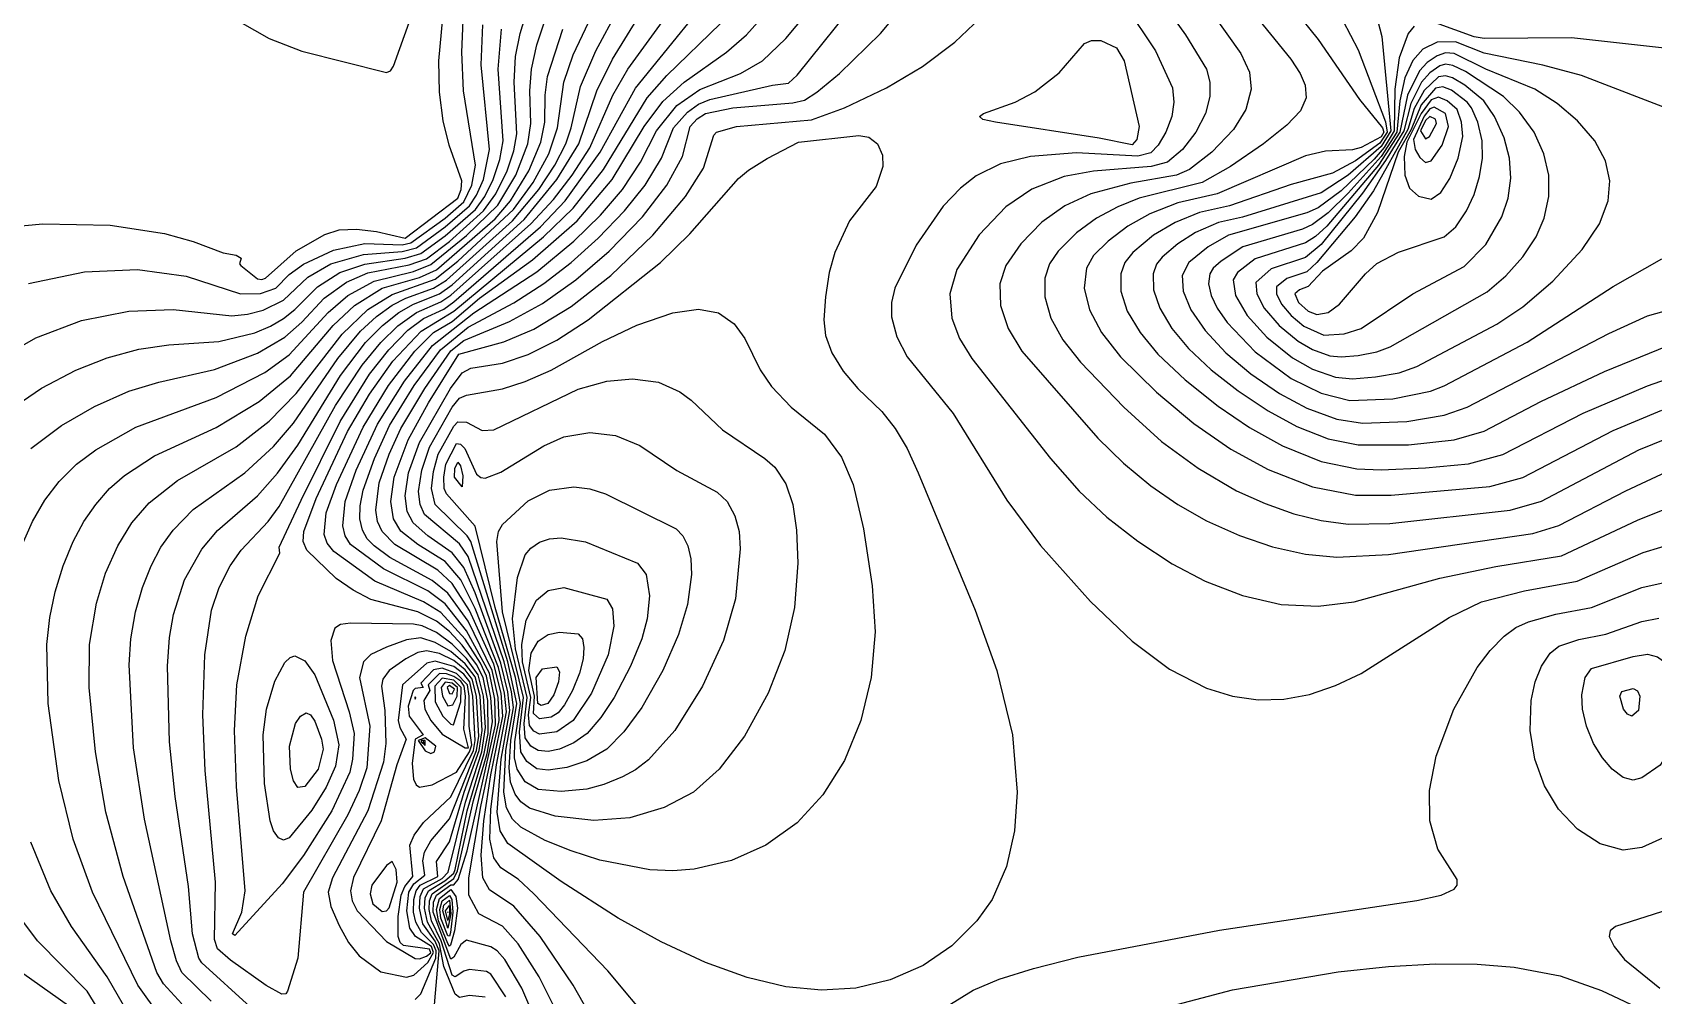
# Model space of a CAD drawing. Header units: inches. Extents: x 2608994 to 2618701, y 1261813 to 1271655.
# Drawn here: x 2613540 to 2614899, y 1263708 to 1264515 of the extents above; entities that cross this region are included whole.
import ezdxf

# ---------------------------------------------------------------- set-up
doc = ezdxf.new("R2010")
doc.units = ezdxf.units.IN
doc.header["$MEASUREMENT"] = 0

msp = doc.modelspace()

# ---------------------------------------------------------------- linework, layer by layer
for points, elevation in [([(2613860.8, 1263704.4), (2613865.6, 1263709.1), (2613878.2, 1263739.1), (2613878.6, 1263745.1), (2613876.4, 1263750.5), (2613866.1, 1263760.7), (2613861.4, 1263769.1), (2613859.6, 1263777.5), (2613859.9, 1263788.3), (2613861.6, 1263795.5), (2613865, 1263800.3), (2613879.9, 1263807.5), (2613878.8, 1263820), (2613889.6, 1263836.6), (2613902.1, 1263878.3), (2613914.6, 1263913.1), (2613917, 1263929.9), (2613915.3, 1263958.7), (2613911.2, 1263975), (2613902.8, 1263985.8), (2613890.8, 1263996.1), (2613877.6, 1264003.8), (2613865.6, 1264007.5), (2613853.6, 1264005.8), (2613836.8, 1263999.8), (2613823.6, 1263993.6), (2613817.6, 1263987.4), (2613814.1, 1263974.3), (2613823, 1263933.5), (2613820.4, 1263898.7), (2613813.9, 1263879.5), (2613804.4, 1263859.1), (2613767.2, 1263794.3), (2613762.4, 1263739), (2613754, 1263711.4), (2613752.4, 1263709.1), (2613749.2, 1263708.9), (2613736, 1263716.2), (2613706, 1263737.3), (2613695.2, 1263746.9), (2613692.6, 1263754.7), (2613693.6, 1263802.7), (2613684.9, 1263896.3), (2613682.8, 1263943.1), (2613684.7, 1263993.5), (2613690.2, 1264030.7), (2613696.6, 1264049.9), (2613705.7, 1264067.9), (2613715.1, 1264081.1), (2613737.6, 1264105.1), (2613746.8, 1264117.6), (2613794.1, 1264202.3), (2613816.4, 1264236.3), (2613832, 1264255.1), (2613846.4, 1264269.2), (2613861.9, 1264280.3), (2613882.4, 1264289.3), (2613890.8, 1264295), (2613958, 1264354.7), (2613977, 1264375.1), (2613992.5, 1264395.5), (2614007.2, 1264418.3), (2614026.5, 1264462.7), (2614039.1, 1264484.3), (2614107, 1264577.9)], 264), ([(2613703.6, 1264529.9), (2613738.4, 1264510), (2613766, 1264499.4), (2613836.8, 1264481.6), (2613840.2, 1264483.1), (2613842.8, 1264486.8), (2613875.6, 1264579.1)], 253), ([(2614454.8, 1264585.5), (2614506.7, 1264513.1), (2614524.3, 1264484.3), (2614527, 1264473.5), (2614527.1, 1264461.5), (2614523.4, 1264447.1), (2614515.4, 1264431.5), (2614504.2, 1264417.1), (2614491.7, 1264406.3), (2614478, 1264402.7), (2614429.6, 1264398.9), (2614404.9, 1264394.3), (2614378, 1264383.9), (2614356, 1264369.1), (2614333.6, 1264345.5), (2614314.9, 1264316.3), (2614309.1, 1264295.9), (2614310.9, 1264275.5), (2614317.2, 1264258.7), (2614327.6, 1264241.9), (2614393.6, 1264157.9), (2614417.6, 1264130.7), (2614440.9, 1264108.7), (2614466.8, 1264088.7), (2614495.6, 1264069.7), (2614523.2, 1264055.1), (2614554.4, 1264043), (2614586.8, 1264035.7), (2614618, 1264034.2), (2614648, 1264037.8), (2614720, 1264057.6), (2614766.8, 1264067.4), (2614822, 1264076.5), (2614885.6, 1264106.3), (2614932.4, 1264125)], 270), ([(2614494.4, 1264580.3), (2614553, 1264497.5), (2614560.3, 1264481.9), (2614561.9, 1264467.5), (2614557.4, 1264450.7), (2614546.9, 1264433.9), (2614528.9, 1264414.7), (2614510.2, 1264400.3), (2614499.2, 1264395.6), (2614460.8, 1264388.9), (2614427.4, 1264379.9), (2614405.6, 1264369.9), (2614386.4, 1264356.2), (2614368.7, 1264337.9), (2614356, 1264319.9), (2614351.2, 1264304.3), (2614351.7, 1264286.3), (2614358, 1264267.1), (2614369.5, 1264247.9), (2614433.2, 1264175.1), (2614454.8, 1264154.1), (2614477.6, 1264135.1), (2614500.4, 1264119.3), (2614524.4, 1264105.6), (2614552, 1264093.3), (2614579.6, 1264084), (2614607.2, 1264077.9), (2614633.6, 1264075.2), (2614676.8, 1264077.5), (2614798, 1264095), (2614819.6, 1264101.7), (2614876, 1264130.9), (2614936.3, 1264159.1)], 269), ([(2613876.6, 1263693.5), (2613880.9, 1263745.1), (2613877.6, 1263753.3), (2613867.3, 1263767.9), (2613864.4, 1263781.1), (2613865.1, 1263790.7), (2613868, 1263797.2), (2613883.6, 1263805.9), (2613888.6, 1263811.1), (2613903.1, 1263869.9), (2613916.7, 1263911.9), (2613920, 1263932.3), (2613918.3, 1263958.7), (2613913.8, 1263976.7), (2613904, 1263990.3), (2613892, 1264002.4), (2613878.8, 1264012.1), (2613866.8, 1264017.6), (2613859.6, 1264019.1), (2613806.8, 1264019.8), (2613798.4, 1264018.7), (2613793.6, 1264015.7), (2613790.2, 1264005.5), (2613791.5, 1263988.7), (2613805.7, 1263945.5), (2613809.7, 1263927.5), (2613808.5, 1263905.9), (2613806.1, 1263895.1), (2613790.9, 1263862.7), (2613767.2, 1263825.1), (2613749.3, 1263801.5), (2613709.6, 1263758.1), (2613707.8, 1263759.5), (2613715.7, 1263777.5), (2613718.5, 1263795.5), (2613711, 1263883.1), (2613709.3, 1263929.9), (2613711.4, 1263968.3), (2613718.8, 1264009.1), (2613729.3, 1264042.7), (2613747.4, 1264078.7), (2613746.8, 1264083.5), (2613765.2, 1264123.1), (2613797.9, 1264189.1), (2613822.6, 1264228.7), (2613838.7, 1264249.1), (2613854.8, 1264265.5), (2613868, 1264275.4), (2613884.8, 1264283.3), (2613893.2, 1264289.2), (2613966, 1264352.3), (2613986.7, 1264373.9), (2614016.1, 1264414.7), (2614045.6, 1264468.6), (2614124.8, 1264565.9)], 265), ([(2614018.4, 1263671.9), (2613993.4, 1263716.3), (2613965.7, 1263757.1), (2613943.6, 1263782.7), (2613923.2, 1263796.2), (2613917.6, 1263806.3), (2613916.1, 1263825.5), (2613918.5, 1263854.3), (2613924.3, 1263892.7), (2613934.4, 1263941.9), (2613932.9, 1263961.1), (2613926.8, 1263985.5), (2613906.4, 1264030.5), (2613892, 1264053.1), (2613879.8, 1264064.3), (2613843.9, 1264085.9), (2613833.1, 1264096.7), (2613829.4, 1264105.1), (2613827.9, 1264114.7), (2613830.7, 1264137.5), (2613839.1, 1264161.5), (2613849, 1264183.1), (2613868.9, 1264216.7), (2613890.8, 1264248.3), (2613901.6, 1264256.9), (2613940, 1264272.7), (2613967.6, 1264288), (2613995.7, 1264307.9), (2614023.6, 1264331.9), (2614051.4, 1264360.7), (2614071.8, 1264387.1), (2614084.9, 1264411.1), (2614091.5, 1264436.3), (2614097.2, 1264442.7), (2614104.4, 1264447.2), (2614127.2, 1264452), (2614177.6, 1264456.1), (2614187.2, 1264458.5), (2614197.7, 1264465.1), (2614216.6, 1264480.7), (2614251, 1264514.3), (2614288, 1264558.7)], 270), ([(2614578.2, 1264558.7), (2614618, 1264509.4), (2614652.5, 1264459.1), (2614672, 1264435.1), (2614672.9, 1264431.5), (2614670.8, 1264427.6), (2614654, 1264418.7), (2614646.8, 1264416.7), (2614624, 1264415.6), (2614607.2, 1264411.6), (2614533.4, 1264379.9), (2614500.4, 1264372.2), (2614476.8, 1264363.1), (2614458.4, 1264352.8), (2614441.9, 1264340.3), (2614429.7, 1264328.3), (2614423.8, 1264317.5), (2614421.8, 1264300.7), (2614426.1, 1264282.7), (2614436.2, 1264263.5), (2614452.2, 1264243.1), (2614482.4, 1264213.5), (2614513.6, 1264187.4), (2614544.8, 1264165.8), (2614576, 1264148.8), (2614613.2, 1264134.2), (2614649.2, 1264127.2), (2614679.2, 1264127.2), (2614762, 1264134.4), (2614789.6, 1264142.1), (2614865.2, 1264181.4), (2614906, 1264198.5)], 267), ([(2613485.2, 1264348.8), (2613548.8, 1264354.8), (2613605.2, 1264353.7), (2613650.8, 1264346.5), (2613674.8, 1264339.8), (2613700, 1264330.3), (2613710.8, 1264328.4), (2613714.9, 1264325.9), (2613713.6, 1264321.1), (2613714.8, 1264319.9), (2613728.8, 1264308.7), (2613732.4, 1264308.1), (2613735.5, 1264309.1), (2613761.2, 1264332.2), (2613785.2, 1264345.9), (2613797.2, 1264349.7), (2613811.6, 1264350.3), (2613828.4, 1264348.4), (2613852.4, 1264342.7), (2613896.6, 1264376.3), (2613899.5, 1264383.5), (2613900.1, 1264390.7), (2613889.5, 1264420.7), (2613884.4, 1264441.1), (2613881.2, 1264465.1), (2613880.7, 1264491.5), (2613885.2, 1264539.5)], 254), ([(2613538.8, 1264166.3), (2613564.4, 1264185.7), (2613592, 1264201.7), (2613620.8, 1264214.3), (2613646, 1264222.1), (2613692.8, 1264232.7), (2613728.8, 1264246.2), (2613751.6, 1264259.6), (2613766, 1264272.4), (2613784.7, 1264292.3), (2613803.2, 1264305.8), (2613821.2, 1264313.5), (2613856, 1264320.3), (2613870.4, 1264325.5), (2613889.6, 1264340), (2613918.3, 1264365.5), (2613928.6, 1264379.9), (2613938, 1264399.1), (2613943.6, 1264415.9), (2613946.1, 1264430.3), (2613943.9, 1264473.5), (2613945.1, 1264495.1), (2613948.8, 1264514.3), (2613955.6, 1264536.4)], 258), ([(2613936.8, 1263706.7), (2613924.4, 1263725.6), (2613920.8, 1263727.8), (2613906.4, 1263729.5), (2613901.6, 1263728.2), (2613894.4, 1263723.5), (2613892, 1263724.8), (2613882.7, 1263753.5), (2613874.6, 1263770.3), (2613872.6, 1263779.9), (2613872.8, 1263787.1), (2613875.2, 1263793.1), (2613893.2, 1263805.8), (2613896.4, 1263812.3), (2613909.8, 1263871.1), (2613921.2, 1263910.7), (2613925.7, 1263937.1), (2613924.4, 1263957.5), (2613920.7, 1263975.5), (2613915.8, 1263986.3), (2613902.8, 1264006.4), (2613882.4, 1264028.9), (2613868, 1264037.9), (2613827.2, 1264055.2), (2613792.6, 1264079.9), (2613787.2, 1264087.1), (2613784.6, 1264094.3), (2613786.4, 1264112.3), (2613794.9, 1264136.3), (2613817.2, 1264184.3), (2613838.5, 1264219.1), (2613860.5, 1264247.9), (2613876.2, 1264263.5), (2613892, 1264272.9), (2613914.8, 1264292.3), (2613959.2, 1264324.6), (2613996.7, 1264357.1), (2614026.1, 1264391.9), (2614052.8, 1264436.3), (2614068.4, 1264457.4), (2614086.4, 1264473.6), (2614122, 1264498.7), (2614138.7, 1264513.1), (2614164.5, 1264541.9)], 267), ([(2613966.2, 1263676.7), (2613950.2, 1263713.9), (2613936, 1263737.9), (2613929.7, 1263745.1), (2613924.4, 1263748.5), (2613904, 1263754.2), (2613899.2, 1263750.6), (2613893.2, 1263739.9), (2613890.8, 1263738.2), (2613876, 1263777.5), (2613876.2, 1263785.9), (2613878.8, 1263791.8), (2613890.8, 1263800.5), (2613893.2, 1263800.4), (2613896.9, 1263805.1), (2613904.6, 1263829.1), (2613928.3, 1263934.7), (2613927.6, 1263956.3), (2613923.1, 1263977.9), (2613904, 1264013.6), (2613886, 1264036.2), (2613871.6, 1264046.9), (2613834.4, 1264065.4), (2613806.8, 1264085.9), (2613802.3, 1264093.1), (2613800.2, 1264101.5), (2613802.2, 1264121.9), (2613811.5, 1264148.3), (2613829.4, 1264186.7), (2613851.9, 1264222.7), (2613875.4, 1264252.7), (2613910, 1264280.1), (2613962.8, 1264314.6), (2613994, 1264340.1), (2614016.4, 1264361.9), (2614034.6, 1264383.5), (2614049.9, 1264406.3), (2614063.1, 1264432.7), (2614080.4, 1264453.9), (2614099.6, 1264467.3), (2614133.6, 1264480.7), (2614152.1, 1264491.5), (2614171.6, 1264510.1), (2614199, 1264543.1)], 268), ([(2613982.2, 1263688.7), (2613964.8, 1263723.5), (2613947.2, 1263751.1), (2613934, 1263765.8), (2613914.3, 1263776.3), (2613905.9, 1263791.9), (2613905.9, 1263806.3), (2613916, 1263866.1), (2613931.4, 1263938.3), (2613930.4, 1263957.5), (2613925.4, 1263980.3), (2613905.2, 1264021.6), (2613888.4, 1264045), (2613875.2, 1264055.8), (2613839.8, 1264075.1), (2613826.4, 1264084.7), (2613820.7, 1264090.7), (2613816.8, 1264097.9), (2613814.6, 1264107.5), (2613814.7, 1264118.3), (2613817.2, 1264131.5), (2613826.7, 1264157.9), (2613839.5, 1264185.5), (2613860, 1264219.1), (2613882.2, 1264249.1), (2613905.2, 1264268), (2613943.6, 1264288.5), (2613968.8, 1264304.7), (2613991.7, 1264322.3), (2614014.4, 1264342.6), (2614036.4, 1264365.5), (2614053.6, 1264387.1), (2614067.3, 1264409.9), (2614077.5, 1264435.1), (2614089.3, 1264448.3), (2614098.4, 1264455), (2614108, 1264459.1), (2614160.5, 1264471.1), (2614174, 1264472.6), (2614181.1, 1264479.5), (2614235.2, 1264546.7)], 269), ([(2614456, 1264537.7), (2614481.6, 1264499.9), (2614495.9, 1264468.7), (2614497, 1264456.7), (2614495.2, 1264444.7), (2614490.2, 1264431.5), (2614483.7, 1264420.7), (2614477.6, 1264414.3), (2614466.8, 1264411.5), (2614415.2, 1264414.3), (2614376.8, 1264411.2), (2614351.6, 1264404.9), (2614331.2, 1264395), (2614318.1, 1264384.7), (2614303.6, 1264369.5), (2614280.8, 1264336.7), (2614263, 1264300.7), (2614260.3, 1264288.7), (2614260.3, 1264276.7), (2614264.6, 1264259.9), (2614273.4, 1264243.1), (2614312, 1264195.8), (2614356.9, 1264123.1), (2614385.2, 1264085.1), (2614427.2, 1264038.2), (2614462, 1264004.7), (2614493.2, 1263981.4), (2614524.4, 1263965.3), (2614546, 1263958.6), (2614567.6, 1263955.5), (2614589.2, 1263956.1), (2614610.8, 1263960.2), (2614632.4, 1263967.6), (2614654, 1263977.8), (2614727.7, 1264024.7), (2614754.8, 1264037.8), (2614790.8, 1264047.1), (2614835.2, 1264055.1), (2614890.4, 1264079.1), (2614934.8, 1264092.5)], 271), ([(2613530.5, 1264083.5), (2613540.1, 1264105.1), (2613550.5, 1264123.1), (2613562.5, 1264138.7), (2613577.1, 1264153.1), (2613593.2, 1264165.3), (2613626.8, 1264184.3), (2613694, 1264209.1), (2613734.8, 1264230.1), (2613755.2, 1264244.9), (2613787.9, 1264280.3), (2613804.5, 1264294.7), (2613826.4, 1264306.7), (2613859.6, 1264314.7), (2613874, 1264320.5), (2613904, 1264344.9), (2613930.1, 1264370.3), (2613945.3, 1264395.5), (2613955.4, 1264421.9), (2613958, 1264438.7), (2613956.9, 1264466.3), (2613958.3, 1264484.3), (2613962.8, 1264504.7), (2613971.4, 1264529.9)], 259), ([(2613536.8, 1264304.7), (2613583.6, 1264314.5), (2613628, 1264316.5), (2613668.8, 1264310.9), (2613714.4, 1264296.1), (2613731.2, 1264296.2), (2613744.1, 1264300.7), (2613755.2, 1264312.3), (2613767.2, 1264320.9), (2613792.4, 1264332.6), (2613818.8, 1264338.3), (2613850, 1264337.2), (2613857.2, 1264338.7), (2613886, 1264359.6), (2613901.6, 1264373.1), (2613908.4, 1264387.1), (2613911.4, 1264403.9), (2613901.4, 1264466.3), (2613900.1, 1264498.7), (2613901.1, 1264525.1)], 255), ([(2613665.2, 1263700.7), (2613649.8, 1263717.5), (2613644.4, 1263727.1), (2613616.1, 1263807.5), (2613601.6, 1263861.5), (2613592.8, 1263911.9), (2613587.7, 1263965.9), (2613588, 1264001.9), (2613593.7, 1264036.7), (2613601.4, 1264061.9), (2613611.6, 1264084.7), (2613623.5, 1264103.9), (2613637.9, 1264120.7), (2613661.6, 1264139.4), (2613710.8, 1264167.8), (2613738.4, 1264189.3), (2613761.2, 1264212.5), (2613799.6, 1264262.3), (2613821.2, 1264283), (2613841.6, 1264295.6), (2613877.6, 1264308.3), (2613896.8, 1264323.3), (2613943.2, 1264366.7), (2613959.8, 1264389.5), (2613972.9, 1264413.5), (2613980.2, 1264435.1), (2613985.5, 1264473.5), (2613993.5, 1264496.3), (2614011.5, 1264534.7)], 261), ([(2613689.9, 1263703.1), (2613665.4, 1263727.1), (2613660.8, 1263736.7), (2613656, 1263753.5), (2613633.9, 1263855.5), (2613624.9, 1263915.5), (2613621.2, 1263985.1), (2613622.5, 1264006.7), (2613626.5, 1264029.5), (2613632.3, 1264049.9), (2613639.5, 1264067.9), (2613647.8, 1264083.5), (2613658, 1264097.9), (2613674.8, 1264115.3), (2613718, 1264146), (2613742, 1264168.1), (2613758.8, 1264187.7), (2613796.2, 1264241.9), (2613815.2, 1264264.7), (2613828.4, 1264277), (2613841.6, 1264286.5), (2613853.2, 1264292.3), (2613876.4, 1264300.7), (2613887.2, 1264307.4), (2613942.5, 1264357.1), (2613964.6, 1264383.5), (2613978, 1264403.9), (2613987.1, 1264421.9), (2613991.6, 1264435.1), (2613999.4, 1264469.9), (2614012.4, 1264499.9), (2614031.2, 1264534.3)], 262), ([(2613722.6, 1263698.3), (2613682, 1263735.2), (2613679.4, 1263739.1), (2613674.1, 1263759.5), (2613671, 1263799.1), (2613659.8, 1263874.7), (2613655, 1263920.3), (2613653.4, 1263983.9), (2613655, 1264007.9), (2613658.3, 1264027.1), (2613667.6, 1264056.3), (2613682, 1264082), (2613695.2, 1264097.7), (2613728.8, 1264126.7), (2613745.6, 1264145.6), (2613762.4, 1264169.1), (2613798.2, 1264227.5), (2613819.4, 1264255.1), (2613833.6, 1264269.5), (2613847.2, 1264280.3), (2613859.6, 1264287.3), (2613881.2, 1264295.9), (2613892, 1264303.7), (2613952.4, 1264358.3), (2613979.8, 1264391.9), (2613998, 1264421.9), (2614013.1, 1264466.3), (2614026.4, 1264492.7), (2614049.2, 1264529.9)], 263), ([(2613919.6, 1263706.4), (2613906.4, 1263707.8), (2613898, 1263706.1), (2613894.4, 1263708.8), (2613884.8, 1263732), (2613881.2, 1263751.1), (2613871.3, 1263769.1), (2613868.7, 1263781.1), (2613869.3, 1263789.5), (2613872, 1263795.5), (2613885.8, 1263803.9), (2613893.2, 1263810.4), (2613894.5, 1263813.5), (2613904.6, 1263862.7), (2613918.8, 1263910.7), (2613922.2, 1263927.5), (2613921.7, 1263955.1), (2613918, 1263974.3), (2613912.4, 1263985.3), (2613900.4, 1264001.5), (2613889.6, 1264012.9), (2613878.8, 1264021.5), (2613863.2, 1264029.3), (2613823.6, 1264039.7), (2613808.8, 1264047.5), (2613794.8, 1264057.4), (2613770, 1264081.1), (2613767, 1264088.3), (2613767.5, 1264096.7), (2613777.8, 1264124.3), (2613804.3, 1264180.7), (2613822.5, 1264211.9), (2613842.3, 1264239.5), (2613866, 1264264.7), (2613893.2, 1264281.5), (2613968.6, 1264343.9), (2613993.5, 1264367.9), (2614018.8, 1264400.3), (2614055.4, 1264460.3), (2614072, 1264479.1), (2614116.8, 1264522.7)], 266), ([(2614060.7, 1263682.7), (2614022.3, 1263728.3), (2613960.5, 1263793.1), (2613947.2, 1263805.2), (2613932.8, 1263814.8), (2613926.8, 1263823.1), (2613923.5, 1263838.7), (2613924.4, 1263864), (2613929, 1263901.1), (2613937.4, 1263945.5), (2613935.9, 1263961.1), (2613930.8, 1263982.7), (2613911.2, 1264032.2), (2613899.2, 1264056.3), (2613886, 1264071.6), (2613863.1, 1264085.9), (2613848.8, 1264097.1), (2613842.7, 1264107.5), (2613840.5, 1264121.9), (2613843.4, 1264142.3), (2613854.9, 1264173.5), (2613872.1, 1264204.7), (2613897.5, 1264245.5), (2613935.2, 1264255.7), (2613960.4, 1264266.5), (2613991.6, 1264285.5), (2614024.9, 1264311.5), (2614060.1, 1264345.1), (2614087.6, 1264377.5), (2614102.6, 1264401.5), (2614111.4, 1264429.1), (2614113.6, 1264431.5), (2614130.2, 1264436.3), (2614193.2, 1264441.8), (2614220.8, 1264451.9), (2614256, 1264468.7), (2614286.2, 1264486.7), (2614313.4, 1264507.1), (2614340, 1264532.3)], 271), ([(2614561, 1264534.7), (2614595.1, 1264492.7), (2614602.9, 1264480.7), (2614607, 1264471.1), (2614608, 1264460.3), (2614603.2, 1264449.5), (2614591.6, 1264437.5), (2614572, 1264421.9), (2614544.4, 1264402.7), (2614520.8, 1264389.4), (2614468, 1264376.3), (2614450, 1264369.1), (2614432.2, 1264359.5), (2614415.2, 1264347.1), (2614399.9, 1264331.9), (2614392.6, 1264321.1), (2614388.8, 1264309.1), (2614388.7, 1264293.5), (2614393.9, 1264275.5), (2614403.9, 1264257.5), (2614418.8, 1264238.6), (2614454.9, 1264201.1), (2614486.6, 1264172.3), (2614517.2, 1264149.8), (2614549.6, 1264131), (2614573.6, 1264120.2), (2614597.6, 1264111.7), (2614620.4, 1264106.1), (2614643.2, 1264103), (2614678, 1264103.6), (2614778.8, 1264114.6), (2614805.2, 1264122.2), (2614886.8, 1264165.1), (2614933.6, 1264184.3)], 268), ([(2614638.7, 1264525.1), (2614651.6, 1264500.6), (2614674.4, 1264440.3), (2614675.8, 1264431.5), (2614669.6, 1264422.4), (2614649.2, 1264407.6), (2614630, 1264397.3), (2614595.2, 1264387.7), (2614543.6, 1264369.9), (2614518.4, 1264364.2), (2614498.1, 1264355.9), (2614480, 1264345.1), (2614462.5, 1264330.7), (2614455.8, 1264322.3), (2614452.4, 1264312.7), (2614452.4, 1264298.3), (2614457.9, 1264281.5), (2614468.6, 1264263.5), (2614483.5, 1264245.5), (2614506.4, 1264224), (2614534, 1264201.9), (2614560.4, 1264184), (2614588, 1264168.6), (2614620.4, 1264155.5), (2614650.4, 1264149.3), (2614670.8, 1264148.5), (2614708, 1264150.1), (2614744, 1264153.6), (2614772.8, 1264161.3), (2614840, 1264195.9), (2614894, 1264219), (2614932.4, 1264232.3)], 266), ([(2614666, 1264532.3), (2614671.3, 1264511.9), (2614678.8, 1264432.7), (2614670.8, 1264419.6), (2614643.2, 1264395.4), (2614620.4, 1264380.7), (2614554.4, 1264360.4), (2614534.4, 1264355.9), (2614515.2, 1264347.5), (2614500.3, 1264337.9), (2614487.2, 1264326.9), (2614482.4, 1264320.8), (2614479.5, 1264312.7), (2614479.8, 1264299.5), (2614485.1, 1264283.9), (2614495.2, 1264267.1), (2614509.3, 1264250.3), (2614528.3, 1264232.3), (2614550.8, 1264214.7), (2614576, 1264197.9), (2614600, 1264184.8), (2614626.4, 1264174.4), (2614651.6, 1264169.3), (2614693.6, 1264169.3), (2614732, 1264173.6), (2614757.2, 1264181), (2614804.6, 1264205.9), (2614858, 1264230.9), (2614910.8, 1264252.3)], 265), ([(2614910.8, 1264501.8), (2614830.4, 1264510.7), (2614757.2, 1264510), (2614748.8, 1264511.6), (2614716.4, 1264523.3)], 264), ([(2613510.4, 1264240.8), (2613542.8, 1264259.2), (2613581.2, 1264273.6), (2613620.8, 1264281.6), (2613658, 1264283), (2613707.2, 1264277.7), (2613720.4, 1264278.9), (2613733.6, 1264282.3), (2613750.4, 1264290.6), (2613770.8, 1264310), (2613790.3, 1264321.1), (2613817.6, 1264329.1), (2613850, 1264331.5), (2613862, 1264334.6), (2613886, 1264352.1), (2613906.4, 1264369.8), (2613912.4, 1264378.7), (2613918.1, 1264391.9), (2613923.1, 1264417.1), (2613916.1, 1264487.9), (2613917.5, 1264521.5)], 256), ([(2613521.2, 1264198.8), (2613547.6, 1264216.9), (2613576.4, 1264232.1), (2613602.8, 1264242.4), (2613629.2, 1264249.5), (2613654.4, 1264253.4), (2613696.4, 1264256.2), (2613726.4, 1264263.4), (2613739.6, 1264268.8), (2613750.4, 1264275.4), (2613760, 1264282.8), (2613778.9, 1264301.9), (2613797.7, 1264313.9), (2613818.8, 1264321), (2613852.4, 1264325.8), (2613865.6, 1264329.8), (2613886, 1264344.6), (2613911.4, 1264366.7), (2613919.3, 1264377.5), (2613926.4, 1264391.9), (2613932, 1264408.7), (2613934.6, 1264424.3), (2613930.5, 1264484.3), (2613933.2, 1264517.9)], 257), ([(2613647.4, 1263689.9), (2613628.3, 1263716.3), (2613590.4, 1263794.3), (2613574.2, 1263838.7), (2613562.3, 1263887.9), (2613553.3, 1263952.7), (2613552.1, 1264001.9), (2613554.6, 1264024.7), (2613559.1, 1264046.3), (2613565.7, 1264067.9), (2613574.1, 1264088.3), (2613583.2, 1264105.1), (2613593.1, 1264119.5), (2613604.7, 1264132.7), (2613617.2, 1264143.8), (2613642.5, 1264160.3), (2613694, 1264183.9), (2613730, 1264205.7), (2613756.4, 1264227.2), (2613792.2, 1264269.5), (2613809.9, 1264286.3), (2613833.2, 1264300.7), (2613864.4, 1264309.6), (2613878.8, 1264316.2), (2613928, 1264359), (2613940.7, 1264373.9), (2613956.2, 1264399.1), (2613966.2, 1264423.1), (2613969.6, 1264439.9), (2613969.9, 1264462.7), (2613971.9, 1264478.3), (2613984.8, 1264517.9)], 260), ([(2614434.4, 1264426.5), (2614347.5, 1264439.9), (2614336.9, 1264442.3), (2614334.1, 1264444.7), (2614337.3, 1264447.1), (2614363.8, 1264456.7), (2614380.4, 1264465.4), (2614400.8, 1264481.4), (2614422, 1264505.9), (2614427.8, 1264508.3), (2614435.6, 1264508.3), (2614448.8, 1264502.4), (2614455.4, 1264491.5), (2614467.8, 1264436.3), (2614465.8, 1264425.5), (2614462, 1264421), (2614434.4, 1264426.5)], 272), ([(2614698.4, 1264520.4), (2614693.4, 1264514.3), (2614685.8, 1264493.9), (2614682.1, 1264467.5), (2614681.6, 1264432.7), (2614673.2, 1264418.6), (2614664.8, 1264408.9), (2614637.2, 1264382.5), (2614618, 1264368.2), (2614608.4, 1264363.9), (2614542.9, 1264345.1), (2614525.6, 1264335.5), (2614509.4, 1264322.3), (2614504, 1264311.5), (2614504.8, 1264298.3), (2614511.2, 1264282.7), (2614523.2, 1264265.2), (2614540.5, 1264246.7), (2614561.6, 1264228.9), (2614585.6, 1264212.5), (2614608.4, 1264200.1), (2614633.6, 1264191), (2614655.2, 1264187.7), (2614692.4, 1264188.9), (2614723.6, 1264194.3), (2614742.8, 1264201.1), (2614861.6, 1264262.9), (2614894, 1264277.6), (2614937.2, 1264289.7)], 264), ([(2614919.2, 1264448.1), (2614838.8, 1264479), (2614806.4, 1264487.7), (2614757.2, 1264497.7), (2614733.2, 1264507.3), (2614717.6, 1264507.1), (2614705.6, 1264501.3), (2614697.2, 1264491.6), (2614690.7, 1264477.1), (2614686.5, 1264457.9), (2614683.8, 1264431.5), (2614670.8, 1264411.3), (2614643.2, 1264380.5), (2614626.4, 1264363.9), (2614613.2, 1264354.1), (2614604.8, 1264350.3), (2614554.7, 1264335.5), (2614536.5, 1264323.5), (2614529.9, 1264317.5), (2614527.1, 1264312.7), (2614526.1, 1264304.3), (2614528.3, 1264294.7), (2614533.4, 1264283.9), (2614541.7, 1264271.9), (2614565.2, 1264247.5), (2614595.4, 1264225.1), (2614620.4, 1264212.8), (2614644.4, 1264206.7), (2614680.4, 1264208), (2614712.1, 1264214.3), (2614723.6, 1264219), (2614793.2, 1264255.4), (2614865.2, 1264302.2), (2614906, 1264325.4)], 263), ([(2614666, 1264226.4), (2614685.8, 1264229.9), (2614700.8, 1264235.1), (2614767.8, 1264270.7), (2614789.5, 1264285.1), (2614814.7, 1264306.7), (2614839.2, 1264333.1), (2614853.7, 1264354.7), (2614861.1, 1264373.9), (2614862.6, 1264390.7), (2614858.9, 1264407.5), (2614849.8, 1264424.3), (2614835.3, 1264441.1), (2614818.2, 1264455.5), (2614799.5, 1264467.5), (2614758.4, 1264484.5), (2614732, 1264497.5), (2614724.8, 1264498), (2614717.6, 1264495.5), (2614709.2, 1264490), (2614702.8, 1264483.1), (2614692.9, 1264462.7), (2614686.5, 1264431.5), (2614668.4, 1264403.9), (2614625.2, 1264352.8), (2614615.6, 1264344.1), (2614607.2, 1264338.9), (2614565.2, 1264325.4), (2614550.2, 1264313.9), (2614546.8, 1264307.9), (2614548.5, 1264294.7), (2614558.3, 1264277.9), (2614574.8, 1264259.8), (2614596.4, 1264242.4), (2614613.2, 1264232.9), (2614632.4, 1264226.1), (2614646.8, 1264224.8), (2614666, 1264226.4)], 262), ([(2614651.6, 1264244.4), (2614667.2, 1264247.5), (2614678.3, 1264251.5), (2614759.6, 1264297.8), (2614775.2, 1264311.2), (2614789.4, 1264327.1), (2614800.6, 1264343.9), (2614807.5, 1264359.5), (2614811.4, 1264377.5), (2614811.3, 1264395.5), (2614807.2, 1264413.5), (2614798.9, 1264431.5), (2614786.8, 1264448.3), (2614773.4, 1264461.5), (2614741.6, 1264482.4), (2614730.8, 1264487.6), (2614724.8, 1264488.5), (2614720, 1264487.2), (2614711.6, 1264481.3), (2614704.7, 1264473.5), (2614695.6, 1264455.5), (2614689.8, 1264432.7), (2614674.4, 1264407.7), (2614655.2, 1264380.4), (2614620.4, 1264337.4), (2614607.2, 1264326.4), (2614578.4, 1264316.9), (2614565.6, 1264305.5), (2614566.4, 1264295.9), (2614572.8, 1264283.9), (2614585.3, 1264269.5), (2614601.1, 1264256.3), (2614613.2, 1264249.3), (2614627.6, 1264244.1), (2614637.2, 1264243.1), (2614651.6, 1264244.4)], 261), ([(2614639.6, 1264262.5), (2614654.1, 1264267.1), (2614697.2, 1264296.1), (2614740.4, 1264319), (2614758.4, 1264337.3), (2614772, 1264360.7), (2614777.2, 1264376.3), (2614779.5, 1264393.1), (2614778.4, 1264409.9), (2614773.9, 1264426.7), (2614765.8, 1264444.7), (2614756.9, 1264457.9), (2614740.8, 1264471.1), (2614730.7, 1264477.1), (2614724.8, 1264478.9), (2614718.8, 1264478), (2614706.8, 1264466.4), (2614698.4, 1264451.3), (2614693.1, 1264433.9), (2614664.2, 1264382.3), (2614649, 1264360.7), (2614616.8, 1264322.2), (2614608.4, 1264314.4), (2614591.6, 1264308.8), (2614583, 1264301.9), (2614582.9, 1264295.9), (2614587.1, 1264287.5), (2614595.3, 1264277.9), (2614606, 1264268.9), (2614622.8, 1264261.5), (2614639.6, 1264262.5)], 260), ([(2614626.4, 1264280.4), (2614635.7, 1264287.5), (2614657.6, 1264312.8), (2614667.2, 1264321.4), (2614685.2, 1264330.9), (2614723.6, 1264343.8), (2614733.3, 1264352.3), (2614742.4, 1264365.5), (2614748.8, 1264379.4), (2614753.3, 1264394.3), (2614755.7, 1264409.9), (2614755.5, 1264424.3), (2614751.7, 1264439.9), (2614746.5, 1264451.9), (2614742.8, 1264456.7), (2614729.6, 1264466.9), (2614722.4, 1264469.6), (2614716.4, 1264468.6), (2614704.4, 1264454.4), (2614695.8, 1264433.9), (2614685.1, 1264414.7), (2614667.8, 1264364.3), (2614656, 1264342.7), (2614645.6, 1264332.1), (2614621.6, 1264314.9), (2614609.6, 1264302.2), (2614602.4, 1264299.5), (2614598.3, 1264295.9), (2614601.4, 1264288.7), (2614609.6, 1264281.4), (2614616.8, 1264278.6), (2614626.4, 1264280.4)], 259), ([(2614712.8, 1264375.3), (2614720.9, 1264381.1), (2614728.4, 1264392.8), (2614735.2, 1264409.9), (2614739.2, 1264427.9), (2614738.2, 1264439.9), (2614734.4, 1264450.5), (2614726.1, 1264457.9), (2614718.8, 1264460.8), (2614712.8, 1264458.7), (2614704.4, 1264447.1), (2614692.4, 1264423.1), (2614690, 1264411.1), (2614690.7, 1264395.5), (2614694.4, 1264384.7), (2614702, 1264377.9), (2614712.8, 1264375.3)], 258), ([(2614712.7, 1264407.5), (2614721.8, 1264420.7), (2614727.1, 1264436.3), (2614724.6, 1264447.1), (2614715.2, 1264452.4), (2614711.6, 1264451.2), (2614706.8, 1264444.9), (2614697.8, 1264425.5), (2614699.2, 1264417.1), (2614703.2, 1264410.4), (2614708, 1264406.1), (2614712.7, 1264407.5)], 257), ([(2614711.4, 1264427.9), (2614717.1, 1264438.7), (2614716.4, 1264442.4), (2614711.6, 1264444.7), (2614708, 1264441.4), (2614703.7, 1264432.7), (2614708, 1264426), (2614711.4, 1264427.9)], 256), ([(2614230.4, 1263714), (2614201.6, 1263712.2), (2614171.6, 1263715.1), (2614139.2, 1263722.9), (2614104.4, 1263735.5), (2614067.2, 1263752.6), (2614031.2, 1263772.5), (2613983.2, 1263803.3), (2613938.5, 1263835.1), (2613932.1, 1263845.9), (2613929.6, 1263861.5), (2613932.9, 1263905.9), (2613940.3, 1263946.7), (2613938.7, 1263962.3), (2613932.8, 1263986.3), (2613911.2, 1264045.4), (2613901.6, 1264066.7), (2613892, 1264079), (2613871.6, 1264093.1), (2613859.1, 1264103.9), (2613854.1, 1264113.5), (2613852.4, 1264126.7), (2613855.4, 1264145.9), (2613864.4, 1264171.5), (2613890.4, 1264216.7), (2613900.4, 1264229.8), (2613907.6, 1264233.8), (2613934, 1264238), (2613955.6, 1264245.2), (2613979.6, 1264257.2), (2614006, 1264274.1), (2614066.6, 1264322.3), (2614091.1, 1264346.3), (2614132, 1264392.6), (2614140.4, 1264399.8), (2614156, 1264409.4), (2614182.4, 1264423.1), (2614232.8, 1264428.8), (2614241.2, 1264427.3), (2614248.5, 1264421.9), (2614252.8, 1264412.3), (2614253, 1264402.7), (2614247.4, 1264385.9), (2614225.1, 1264357.1), (2614212.6, 1264330.7), (2614208, 1264313.9), (2614204.8, 1264293.5), (2614203.4, 1264274.3), (2614205, 1264261.1), (2614210.2, 1264246.7), (2614219.8, 1264231.1), (2614232.1, 1264216.7), (2614252.1, 1264197.5), (2614263.4, 1264183.1), (2614273.4, 1264166.3), (2614282.6, 1264145.9), (2614330.5, 1264030.7), (2614348.5, 1263980.3), (2614361.7, 1263926.3), (2614365.6, 1263878.3), (2614363.4, 1263845.9), (2614356.6, 1263815.9), (2614344.7, 1263788.3), (2614331.8, 1263770.3), (2614310.8, 1263749.4), (2614286.8, 1263733), (2614259.2, 1263720.8), (2614230.4, 1263714)], 272), ([(2614094.8, 1263813.6), (2614076.8, 1263812.2), (2614057.6, 1263813), (2614015.6, 1263821.3), (2613991.6, 1263828.9), (2613970, 1263837.8), (2613949.6, 1263849), (2613942.4, 1263855.6), (2613937.5, 1263865.1), (2613935.1, 1263878.3), (2613937, 1263913.1), (2613943.2, 1263949.1), (2613941.8, 1263962.3), (2613935.5, 1263987.5), (2613905.2, 1264075.7), (2613898, 1264086.4), (2613868.8, 1264111.1), (2613865, 1264119.5), (2613863.8, 1264130.3), (2613866.5, 1264148.3), (2613872.8, 1264167.4), (2613892, 1264201.1), (2613898, 1264208.6), (2613904, 1264211.1), (2613934, 1264216.5), (2613953.2, 1264222.4), (2613974.8, 1264231.9), (2614018, 1264256), (2614046.8, 1264269.8), (2614076.8, 1264280.1), (2614098.4, 1264283.2), (2614115.2, 1264280.1), (2614128.4, 1264270.8), (2614137.4, 1264258.7), (2614150, 1264232.3), (2614159.6, 1264218.2), (2614176.1, 1264201.1), (2614204.1, 1264178.3), (2614218.4, 1264159.1), (2614228, 1264136.3), (2614236.8, 1264099.1), (2614244, 1264051.1), (2614246.5, 1264012.7), (2614243.1, 1263974.3), (2614234.5, 1263938.3), (2614220.8, 1263904.7), (2614202.8, 1263875.9), (2614181.2, 1263852.6), (2614154.9, 1263833.9), (2614126, 1263820.9), (2614094.8, 1263813.6)], 273), ([(2614040.8, 1263856.8), (2614010.8, 1263854.5), (2613978.4, 1263858), (2613956.8, 1263864.8), (2613949.6, 1263870.2), (2613944.8, 1263876.5), (2613940.9, 1263886.7), (2613939.8, 1263898.7), (2613941.2, 1263921.5), (2613946.1, 1263952.7), (2613938.5, 1263987.5), (2613907.6, 1264088.3), (2613904.5, 1264093.1), (2613877.8, 1264119.5), (2613874.6, 1264132.7), (2613876.2, 1264147.1), (2613880.2, 1264161.5), (2613893.2, 1264185), (2613896.8, 1264188.8), (2613904, 1264188.4), (2613917.2, 1264181.5), (2613926.8, 1264182.1), (2613997.6, 1264216), (2614021.6, 1264222.8), (2614043.2, 1264224.7), (2614064.8, 1264221.9), (2614082.8, 1264214), (2614092.4, 1264206.8), (2614118.5, 1264181.9), (2614154.1, 1264157.9), (2614162.3, 1264150.7), (2614171.6, 1264136.7), (2614177.6, 1264119.5), (2614180.7, 1264097.9), (2614181.7, 1264070.3), (2614179, 1264033.1), (2614170.7, 1263997.1), (2614156.9, 1263961.1), (2614136.9, 1263925.1), (2614115.7, 1263897.5), (2614094.3, 1263878.3), (2614069.6, 1263865.3), (2614040.8, 1263856.8)], 274), ([(2614004.8, 1263880.8), (2613983.2, 1263878.9), (2613964, 1263880.4), (2613953.2, 1263886.8), (2613946.3, 1263897.5), (2613944.2, 1263907.1), (2613944.4, 1263920.3), (2613949.1, 1263952.7), (2613945.1, 1263974.3), (2613928, 1264033.1), (2613911.2, 1264101.2), (2613887.2, 1264128.4), (2613885.2, 1264132.7), (2613884.8, 1264142.3), (2613886.6, 1264153.1), (2613895.6, 1264170.5), (2613898.8, 1264169.9), (2613902.4, 1264166.3), (2613912.4, 1264144.9), (2613916, 1264142), (2613919.6, 1264141.6), (2613932.8, 1264146.6), (2613968.8, 1264168.6), (2613985.6, 1264176.1), (2614007.2, 1264179.9), (2614028.8, 1264177.3), (2614049.2, 1264168.8), (2614080.4, 1264147.9), (2614114, 1264129.7), (2614122.4, 1264121.8), (2614128.9, 1264109.9), (2614132.4, 1264096.7), (2614133.5, 1264082.3), (2614129.5, 1264040.3), (2614119.4, 1264005.5), (2614101.7, 1263967.1), (2614078.5, 1263929.9), (2614056.4, 1263905.4), (2614045.6, 1263896.9), (2614034.8, 1263891), (2614019.2, 1263884.6), (2614004.8, 1263880.8)], 275), ([(2613900.4, 1264134.1), (2613893.9, 1264142.3), (2613894.1, 1264149.5), (2613896.8, 1264154.8), (2613898.9, 1264151.9), (2613900.8, 1264143.5), (2613900.4, 1264134.1)], 276), ([(2613988, 1263898.9), (2613972.4, 1263896.6), (2613962.8, 1263897.9), (2613954.4, 1263903.9), (2613949.6, 1263912), (2613948.4, 1263928.7), (2613951.8, 1263957.5), (2613934.2, 1264029.5), (2613929.4, 1264088.3), (2613930.8, 1264096.7), (2613934.2, 1264102.7), (2613955.6, 1264122.5), (2613973.6, 1264131.4), (2613994, 1264134.2), (2614007.2, 1264132.6), (2614020.4, 1264128.4), (2614079.8, 1264099.1), (2614085.4, 1264093.1), (2614089.5, 1264084.7), (2614091.9, 1264073.9), (2614092.5, 1264060.7), (2614089.3, 1264035.5), (2614081.8, 1264010.3), (2614068.6, 1263980.3), (2614051, 1263949.1), (2614035.9, 1263928.7), (2614021.6, 1263914.3), (2614004.8, 1263904.5), (2613988, 1263898.9)], 276), ([(2613982, 1263914.4), (2613972.4, 1263912.4), (2613964, 1263913.1), (2613958, 1263916.7), (2613953.2, 1263923.8), (2613952.2, 1263935.9), (2613954.9, 1263957.5), (2613944.9, 1263998.3), (2613942.5, 1264023.5), (2613946.6, 1264058.3), (2613953.2, 1264077.1), (2613958, 1264082.9), (2613965.2, 1264087.9), (2613973.6, 1264090.6), (2613983.2, 1264091.5), (2614003.6, 1264088), (2614047.3, 1264070.3), (2614054.6, 1264060.7), (2614057.4, 1264042.7), (2614055.5, 1264023.5), (2614050.9, 1264006.7), (2614041.4, 1263983.9), (2614027.7, 1263957.5), (2614016.5, 1263940.7), (2614005.2, 1263927.5), (2613994, 1263919.6), (2613982, 1263914.4)], 277), ([(2613979.6, 1263928.9), (2613965.2, 1263926.9), (2613960.4, 1263929.3), (2613956.8, 1263934), (2613956, 1263943.1), (2613957.9, 1263957.5), (2613950.8, 1263987.5), (2613950.2, 1264001.9), (2613954, 1264022.3), (2613962.6, 1264039.1), (2613972.4, 1264047.4), (2613985.6, 1264049.9), (2614021.6, 1264040), (2614026.3, 1264031.9), (2614027.5, 1264017.5), (2614022.7, 1263993.5), (2614008.7, 1263961.1), (2613993.5, 1263938.3), (2613979.6, 1263928.9)], 278), ([(2614309.6, 1263700.6), (2614328.8, 1263712.1), (2614350.4, 1263721.3), (2614379.2, 1263730.5), (2614416.4, 1263740), (2614535.2, 1263762.5), (2614700.8, 1263787.3), (2614721.1, 1263791.9), (2614732, 1263797), (2614734.6, 1263800.3), (2614734.5, 1263805.1), (2614718.3, 1263830.3), (2614711.5, 1263854.3), (2614711.4, 1263879.5), (2614717, 1263908.3), (2614731.7, 1263947.9), (2614751.3, 1263982.7), (2614762.2, 1263997.1), (2614773.8, 1264009.1), (2614783.6, 1264016.3), (2614794.4, 1264021.1), (2614817.2, 1264027.4), (2614847.2, 1264033.1), (2614889.2, 1264049.7), (2614921.6, 1264057.2)], 272), ([(2614889.2, 1263831.8), (2614873.6, 1263829.6), (2614854.4, 1263834.9), (2614835.3, 1263847.1), (2614819.4, 1263863.9), (2614807.6, 1263883.5), (2614799.5, 1263905.9), (2614795.7, 1263929.9), (2614796.5, 1263955.1), (2614799.9, 1263970.7), (2614805.2, 1263983.9), (2614812.4, 1263994.7), (2614819.6, 1264000.6), (2614836.4, 1264006.2), (2614859.2, 1264010.8), (2614889.2, 1264021.4), (2614903.6, 1264024.1)], 273), ([(2613974.8, 1263941), (2613965.2, 1263939.6), (2613960, 1263944.3), (2613960.9, 1263958.7), (2613956.3, 1263980.3), (2613958.2, 1263994.7), (2613964, 1264004.9), (2613972.4, 1264010.4), (2613982, 1264012.3), (2613997.6, 1264011.1), (2614001.2, 1264006.7), (2614002.3, 1263999.5), (2614001.7, 1263989.9), (2613998.6, 1263977.9), (2613992.9, 1263963.5), (2613986.2, 1263951.5), (2613980.8, 1263944.7), (2613974.8, 1263941)], 279), ([(2613755.2, 1263839.9), (2613750.4, 1263838.1), (2613746.2, 1263839.9), (2613742.1, 1263845.9), (2613739.3, 1263854.3), (2613734.7, 1263885.5), (2613733.5, 1263926.3), (2613736.3, 1263947.9), (2613743.2, 1263971.2), (2613751.6, 1263987), (2613756, 1263991.1), (2613760, 1263992.5), (2613768.4, 1263988.3), (2613776.8, 1263976.6), (2613792.4, 1263938.5), (2613796.8, 1263917.9), (2613794.2, 1263899.9), (2613786.4, 1263882.4), (2613774.4, 1263863.2), (2613755.2, 1263839.9)], 266), ([(2613859.8, 1263724.7), (2613871.6, 1263735.3), (2613876.4, 1263743.9), (2613874.5, 1263748.7), (2613861.2, 1263757.1), (2613856.3, 1263764.3), (2613853.8, 1263778.7), (2613855.6, 1263794.3), (2613859.9, 1263801.5), (2613869.1, 1263808.7), (2613867.4, 1263820.7), (2613868.7, 1263827.9), (2613874.1, 1263837.5), (2613889.6, 1263855.8), (2613912.2, 1263913.1), (2613914.2, 1263925.1), (2613912.3, 1263958.7), (2613908.8, 1263973.1), (2613902.8, 1263980.7), (2613893.2, 1263988.5), (2613881.2, 1263994.4), (2613870.4, 1263996.7), (2613863.2, 1263995.4), (2613853, 1263989.9), (2613839.2, 1263980.2), (2613833.8, 1263973.1), (2613832.6, 1263967.1), (2613835.4, 1263946.7), (2613836.4, 1263919.1), (2613834.4, 1263903.5), (2613821.2, 1263862.7), (2613791.6, 1263806.3), (2613788.1, 1263794.3), (2613790.2, 1263782.3), (2613797.2, 1263766.3), (2613804.9, 1263752.3), (2613814, 1263741.1), (2613832, 1263727.7), (2613853.6, 1263723), (2613859.8, 1263724.7)], 263), ([(2614889.3, 1263890.3), (2614882, 1263888.2), (2614873.6, 1263890.5), (2614864.4, 1263897.5), (2614856.2, 1263907.1), (2614848.9, 1263919.1), (2614843, 1263933.5), (2614839.6, 1263947.9), (2614838.9, 1263959.9), (2614841.7, 1263974.3), (2614847.2, 1263981.8), (2614882, 1263992), (2614894, 1263993.8), (2614902.4, 1263991.8), (2614909.6, 1263986.3), (2614914.6, 1263977.9), (2614916, 1263968.3), (2614913.4, 1263920.3), (2614911.6, 1263911.9), (2614904.8, 1263900.9), (2614889.3, 1263890.3)], 274), ([(2613870.4, 1263740.7), (2613874, 1263743.6), (2613872.8, 1263746.5), (2613851.2, 1263749.6), (2613848.2, 1263752.3), (2613846.7, 1263757.1), (2613846.6, 1263773.9), (2613849.2, 1263791.9), (2613852.2, 1263799.1), (2613859, 1263807.5), (2613856.5, 1263833.9), (2613860.2, 1263842.3), (2613868, 1263852.7), (2613890.8, 1263874.2), (2613909.7, 1263913.1), (2613911.3, 1263921.5), (2613909.3, 1263958.7), (2613906.8, 1263970.7), (2613901.6, 1263977.2), (2613893.2, 1263983.5), (2613877.6, 1263988.1), (2613870.8, 1263986.3), (2613850.2, 1263968.3), (2613846.7, 1263938.3), (2613848, 1263932.3), (2613853.3, 1263922.7), (2613845.4, 1263901.1), (2613832.4, 1263854.3), (2613809.2, 1263806.8), (2613806.7, 1263795.5), (2613808.2, 1263787.1), (2613812.4, 1263778.7), (2613836.8, 1263752.9), (2613860.8, 1263738.9), (2613864.4, 1263738.5), (2613870.4, 1263740.7)], 262), ([(2613875.2, 1263884.5), (2613895.6, 1263894.9), (2613906.4, 1263911.9), (2613908.4, 1263917.9), (2613906.1, 1263933.5), (2613906.2, 1263958.7), (2613904.7, 1263968.3), (2613895.6, 1263977.7), (2613883.6, 1263982.2), (2613876.4, 1263980.8), (2613865.6, 1263969.5), (2613867.5, 1263965.9), (2613860.8, 1263965.2), (2613859.1, 1263963.5), (2613855, 1263950.3), (2613855.8, 1263941.9), (2613867.6, 1263926.3), (2613860.8, 1263922.7), (2613858.4, 1263902.3), (2613859.6, 1263889.1), (2613861.8, 1263884.3), (2613864.4, 1263882.4), (2613875.2, 1263884.5)], 261), ([(2613972.1, 1263952.7), (2613966.4, 1263950.8), (2613963.6, 1263952.7), (2613962.4, 1263974.3), (2613967.6, 1263981.5), (2613979.6, 1263983.3), (2613981.8, 1263979.1), (2613981.1, 1263970.7), (2613977.2, 1263959.9), (2613972.1, 1263952.7)], 280), ([(2613902.8, 1263915.5), (2613905.5, 1263915.5), (2613901.6, 1263931.1), (2613903.1, 1263958.7), (2613902, 1263967.1), (2613899.2, 1263971.2), (2613893.2, 1263975.3), (2613887.2, 1263977.5), (2613881.2, 1263977.6), (2613871.8, 1263968.3), (2613873.1, 1263963.5), (2613868.3, 1263955.1), (2613869.1, 1263947.9), (2613874.1, 1263938.3), (2613883.6, 1263926.8), (2613902.8, 1263915.5)], 260), ([(2613893, 1263934.7), (2613899.1, 1263953.9), (2613899.4, 1263965.9), (2613893.2, 1263972), (2613883.6, 1263973.9), (2613877.4, 1263967.1), (2613877.7, 1263953.9), (2613884.1, 1263941.9), (2613890.8, 1263935.1), (2613893, 1263934.7)], 259), ([(2613892.4, 1263951.5), (2613896.1, 1263958.7), (2613896.5, 1263965.9), (2613892, 1263969.6), (2613886, 1263970.5), (2613882.6, 1263965.9), (2613883.9, 1263958.7), (2613888.4, 1263950.5), (2613892.4, 1263951.5)], 258), ([(2613889.6, 1263960.9), (2613892, 1263960.8), (2613893.8, 1263964.7), (2613889.6, 1263967.6), (2613887.8, 1263965.9), (2613889.6, 1263960.9)], 257), ([(2614880.8, 1263941.9), (2614877.2, 1263943.5), (2614873.9, 1263947.9), (2614870.8, 1263958.7), (2614872.4, 1263962.7), (2614882, 1263965), (2614885.6, 1263963.3), (2614887.5, 1263958.7), (2614886.4, 1263946.7), (2614880.8, 1263941.9)], 275), ([(2613860.8, 1263956.1), (2613861.4, 1263957.5), (2613860.8, 1263958.1), (2613860.5, 1263957.5), (2613860.8, 1263956.1)], 260), ([(2613768.5, 1263883.1), (2613762.4, 1263882.2), (2613758.8, 1263887.7), (2613756.5, 1263897.5), (2613755.6, 1263916.7), (2613760.6, 1263935.9), (2613764.8, 1263942), (2613769.6, 1263944.8), (2613773.2, 1263943.1), (2613776.8, 1263937.7), (2613782.4, 1263922.7), (2613783.8, 1263914.3), (2613779.7, 1263897.5), (2613768.5, 1263883.1)], 267), ([(2613877, 1263911.9), (2613878.1, 1263916.7), (2613869.2, 1263923.8), (2613863.3, 1263921.5), (2613869.2, 1263912.8), (2613874, 1263910.7), (2613877, 1263911.9)], 260), ([(2613869.2, 1263917.4), (2613869.2, 1263921.4), (2613865.9, 1263921.5), (2613865.8, 1263920.3), (2613869.2, 1263917.4)], 259), ([(2613868, 1263919.1), (2613868.5, 1263919.1), (2613868, 1263920.7), (2613867.4, 1263920.3), (2613868, 1263919.1)], 258), ([(2613629, 1263677.9), (2613602.8, 1263723.3), (2613572.7, 1263765.5), (2613555.4, 1263795.5), (2613538.7, 1263836.3)], 259), ([(2614909.6, 1263841), (2614889.2, 1263831.8)], 273), ([(2613825.5, 1263784.7), (2613833.2, 1263778.1), (2613836.8, 1263778.7), (2613839.2, 1263781.2), (2613845.9, 1263802.7), (2613844.9, 1263813.5), (2613841.6, 1263820.1), (2613836.8, 1263816.6), (2613824.5, 1263800.3), (2613823.2, 1263793.1), (2613825.5, 1263784.7)], 261), ([(2613890.4, 1263749.9), (2613889.6, 1263749.2), (2613888.4, 1263751.3), (2613880.6, 1263770.3), (2613878.8, 1263779.9), (2613881.2, 1263789.2), (2613890.8, 1263796.5), (2613895.1, 1263790.7), (2613896.4, 1263781.1), (2613893.9, 1263761.9), (2613890.4, 1263749.9)], 269), ([(2613888.4, 1263757.8), (2613882.4, 1263772.7), (2613881.5, 1263779.9), (2613883.6, 1263787), (2613889.6, 1263791.5), (2613891.7, 1263788.3), (2613892.4, 1263777.5), (2613890.4, 1263760.7), (2613889.6, 1263757.4), (2613888.4, 1263757.8)], 270), ([(2613603.4, 1263682.7), (2613586, 1263711.3), (2613544.4, 1263753.5), (2613522, 1263783.5)], 258), ([(2613888.4, 1263764.2), (2613884, 1263778.7), (2613885, 1263783.5), (2613889.6, 1263787.6), (2613890.7, 1263776.3), (2613888.4, 1263764.2)], 271), ([(2613888.4, 1263770.7), (2613886.3, 1263778.7), (2613889.6, 1263783.2), (2613889.8, 1263776.3), (2613888.4, 1263770.7)], 272), ([(2613888.4, 1263777.4), (2613888.4, 1263777.5), (2613888.4, 1263777.8), (2613888.4, 1263777.5), (2613888.4, 1263777.4)], 273), ([(2614912, 1263779.8), (2614867.1, 1263765.5), (2614862.7, 1263761.9), (2614862, 1263757.1), (2614866, 1263748.7), (2614874.9, 1263737.9), (2614904.3, 1263713.9)], 272), ([(2613570.4, 1263699.1), (2613508.5, 1263742.7)], 257), ([(2614464.4, 1263690.9), (2614546, 1263712.4), (2614634.8, 1263727.7), (2614676.8, 1263732.1), (2614716.4, 1263734.2), (2614751.2, 1263734.1), (2614782.4, 1263731.6), (2614820.8, 1263724.2), (2614855.6, 1263712), (2614938.4, 1263672.8)], 273)]:
    msp.add_lwpolyline(points, dxfattribs=dict(elevation=elevation))

doc.saveas('drawing.dxf')
